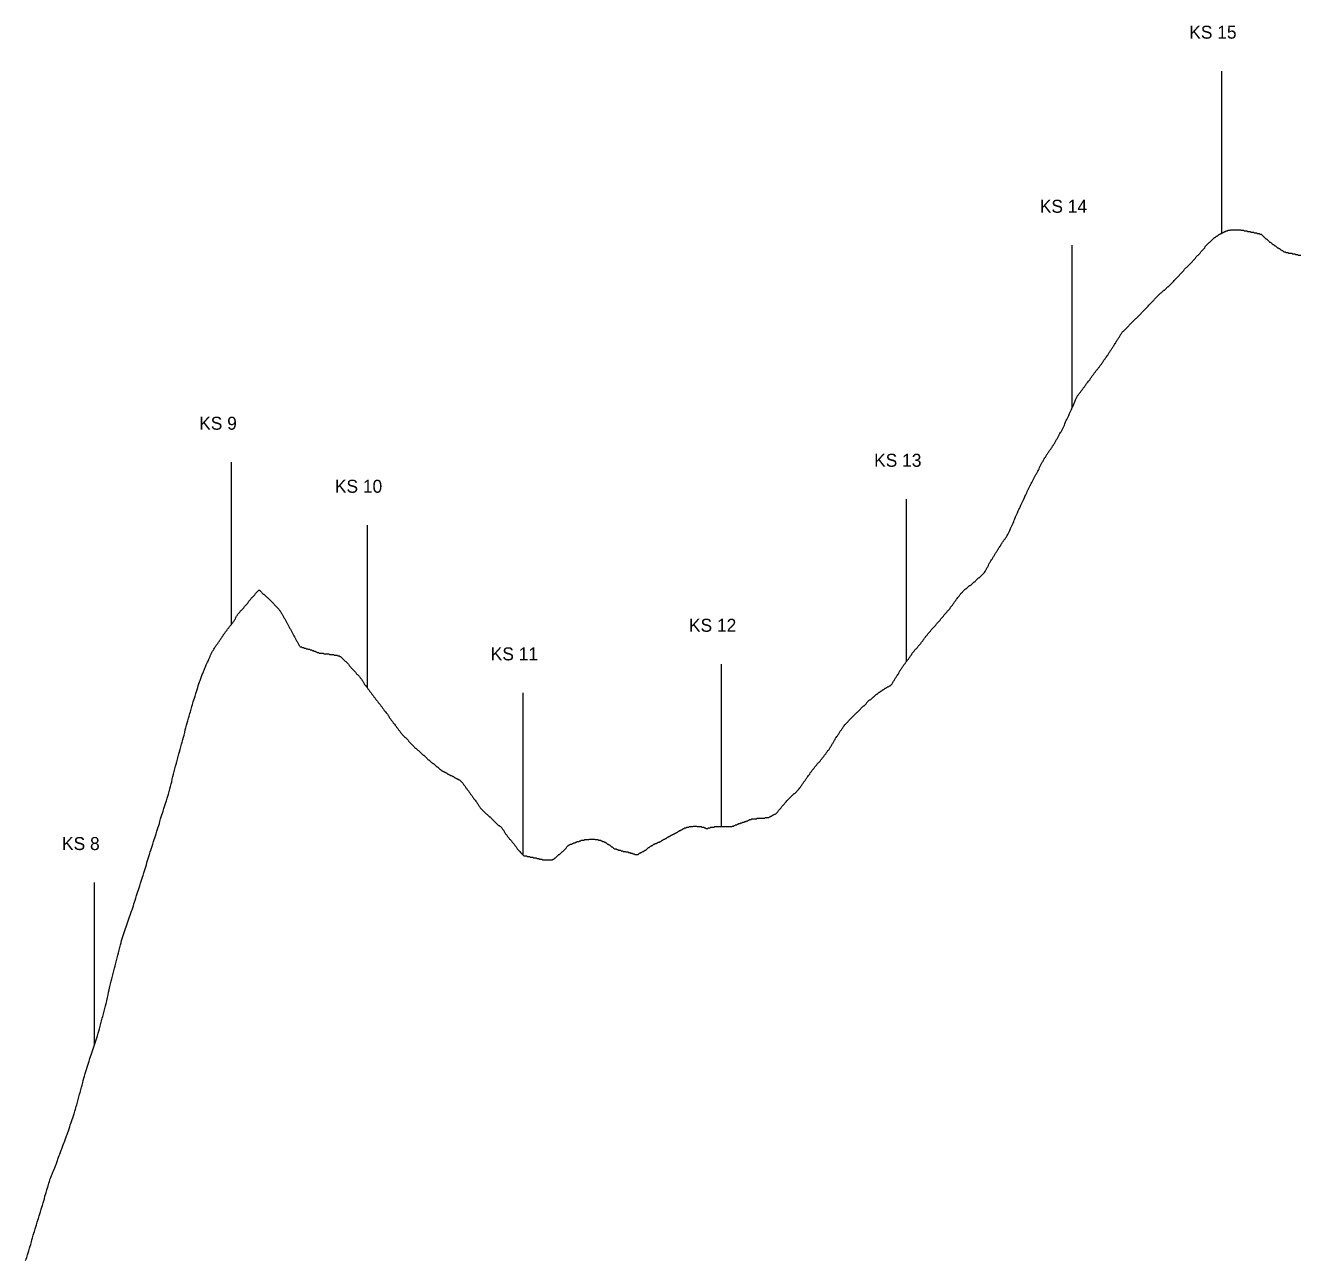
# Model space of a CAD drawing. Header units: metres. Extents: x 1 to 14781, y 7034 to 11914.
# Drawn here: x 5526 to 7488, y 8935 to 10836 of the extents above; entities that cross this region are included whole.
import ezdxf

# ---------------------------------------------------------------- set-up
doc = ezdxf.new("R2010")
doc.units = ezdxf.units.M
for name, color, linetype in [('profile_mark_labels', 3, 'Continuous'), ('profile_marks', 1, 'Continuous'), ('profile_polyline', 7, 'Continuous')]:
    doc.layers.add(name, color=color, linetype=linetype)

msp = doc.modelspace()

# ---------------------------------------------------------------- linework, layer by layer
at = {"layer": 'profile_marks'}
for p, q in [((7367.2, 10516), (7367.2, 10766)), ((7137.2, 10248), (7137.2, 10498)), ((5843.3, 9914), (5843.3, 10164)), ((6882.2, 9857), (6882.2, 10107)), ((6052.2, 9817), (6052.2, 10067)), ((6597.2, 9603), (6597.2, 9853)), ((6292.1, 9559), (6292.1, 9809)), ((5632.2, 9267), (5632.2, 9517))]:
    msp.add_line(p, q, dxfattribs=at)
at = {"layer": 'profile_polyline'}
msp.add_lwpolyline([(5526, 8935), (5527, 8937), (5528, 8940), (5529, 8944), (5530, 8947), (5531, 8950), (5532, 8954), (5533, 8957), (5534, 8960), (5535, 8964), (5536, 8967), (5537, 8970), (5538, 8974), (5539, 8977), (5540, 8980), (5541, 8984), (5542, 8987), (5543, 8990), (5544, 8994), (5545, 8997), (5546, 9000), (5547, 9004), (5548, 9007), (5549, 9010), (5550, 9014), (5551, 9017), (5552, 9020), (5553, 9024), (5554, 9027), (5555, 9030), (5556, 9034), (5557, 9037), (5558, 9040), (5559, 9044), (5560, 9047), (5561, 9050), (5562, 9054), (5563, 9057), (5564, 9061), (5565, 9063), (5566, 9066), (5567, 9068), (5568, 9071), (5569, 9073), (5570, 9076), (5571, 9078), (5572, 9081), (5573, 9083), (5574, 9086), (5575, 9089), (5576, 9091), (5577, 9094), (5578, 9097), (5579, 9099), (5580, 9102), (5581, 9105), (5582, 9107), (5583, 9110), (5584, 9113), (5585, 9116), (5586, 9118), (5587, 9121), (5588, 9124), (5589, 9127), (5590, 9129), (5591, 9132), (5592, 9135), (5593, 9138), (5594, 9141), (5595, 9144), (5596, 9146), (5597, 9149), (5598, 9152), (5599, 9155), (5600, 9158), (5601, 9161), (5602, 9165), (5603, 9168), (5604, 9172), (5605, 9175), (5606, 9179), (5607, 9183), (5608, 9187), (5609, 9191), (5610, 9194), (5611, 9198), (5612, 9202), (5613, 9205), (5614, 9209), (5615, 9212), (5616, 9216), (5617, 9219), (5618, 9223), (5619, 9226), (5620, 9229), (5621, 9233), (5622, 9236), (5623, 9239), (5624, 9242), (5625, 9246), (5626, 9249), (5627, 9252), (5628, 9255), (5629, 9258), (5630, 9261), (5631, 9264), (5632, 9267), (5633, 9270), (5634, 9272), (5635, 9275), (5636, 9278), (5637, 9281), (5638, 9285), (5639, 9288), (5640, 9292), (5641, 9296), (5642, 9300), (5643, 9304), (5644, 9308), (5645, 9311), (5646, 9315), (5647, 9319), (5648, 9323), (5649, 9327), (5650, 9331), (5651, 9335), (5652, 9340), (5653, 9344), (5654, 9348), (5655, 9352), (5656, 9357), (5657, 9361), (5658, 9365), (5659, 9369), (5660, 9373), (5661, 9377), (5662, 9381), (5663, 9385), (5664, 9389), (5665, 9393), (5666, 9397), (5667, 9401), (5668, 9405), (5669, 9409), (5670, 9413), (5671, 9417), (5672, 9421), (5673, 9424), (5674, 9428), (5675, 9431), (5676, 9434), (5677, 9437), (5678, 9440), (5679, 9443), (5680, 9446), (5681, 9449), (5682, 9452), (5683, 9455), (5684, 9458), (5685, 9461), (5686, 9464), (5687, 9467), (5688, 9470), (5689, 9473), (5690, 9475), (5691, 9478), (5692, 9481), (5693, 9484), (5694, 9487), (5695, 9490), (5696, 9493), (5697, 9497), (5698, 9500), (5699, 9503), (5700, 9506), (5701, 9509), (5702, 9512), (5703, 9516), (5704, 9519), (5705, 9522), (5706, 9525), (5707, 9528), (5708, 9532), (5709, 9535), (5710, 9538), (5711, 9541), (5712, 9544), (5713, 9548), (5714, 9551), (5715, 9554), (5716, 9557), (5717, 9560), (5718, 9564), (5719, 9567), (5720, 9570), (5721, 9573), (5722, 9576), (5723, 9580), (5724, 9583), (5725, 9586), (5726, 9589), (5727, 9592), (5728, 9596), (5729, 9599), (5730, 9602), (5731, 9605), (5732, 9608), (5733, 9611), (5734, 9615), (5735, 9618), (5736, 9621), (5737, 9624), (5738, 9627), (5739, 9631), (5740, 9634), (5741, 9637), (5742, 9640), (5743, 9643), (5744, 9647), (5745, 9650), (5746, 9653), (5747, 9657), (5748, 9661), (5749, 9665), (5750, 9669), (5751, 9672), (5752, 9676), (5753, 9680), (5754, 9684), (5755, 9688), (5756, 9692), (5757, 9696), (5758, 9699), (5759, 9703), (5760, 9707), (5761, 9711), (5762, 9715), (5763, 9718), (5764, 9722), (5765, 9726), (5766, 9730), (5767, 9733), (5768, 9737), (5769, 9741), (5770, 9744), (5771, 9748), (5772, 9752), (5773, 9755), (5774, 9759), (5775, 9763), (5776, 9766), (5777, 9770), (5778, 9773), (5779, 9777), (5780, 9780), (5781, 9784), (5782, 9788), (5783, 9791), (5784, 9795), (5785, 9798), (5786, 9801), (5787, 9804), (5788, 9808), (5789, 9811), (5790, 9814), (5791, 9817), (5792, 9820), (5793, 9823), (5794, 9826), (5795, 9828), (5796, 9831), (5797, 9834), (5798, 9837), (5799, 9839), (5800, 9842), (5801, 9844), (5802, 9847), (5803, 9849), (5804, 9852), (5805, 9854), (5806, 9856), (5807, 9858), (5808, 9861), (5809, 9863), (5810, 9865), (5811, 9867), (5812, 9869), (5813, 9871), (5814, 9873), (5815, 9874), (5816, 9876), (5817, 9878), (5818, 9880), (5819, 9881), (5820, 9883), (5821, 9884), (5822, 9885), (5823, 9887), (5824, 9888), (5825, 9890), (5826, 9891), (5827, 9893), (5828, 9894), (5829, 9896), (5830, 9897), (5831, 9899), (5832, 9900), (5833, 9901), (5834, 9903), (5835, 9904), (5836, 9905), (5837, 9907), (5838, 9908), (5839, 9909), (5840, 9911), (5841, 9912), (5842, 9913), (5843, 9914), (5844, 9916), (5845, 9917), (5846, 9919), (5847, 9920), (5848, 9922), (5849, 9923), (5850, 9925), (5851, 9927), (5852, 9928), (5853, 9930), (5854, 9931), (5855, 9932), (5856, 9933), (5857, 9935), (5858, 9936), (5859, 9937), (5860, 9938), (5861, 9939), (5862, 9940), (5863, 9942), (5864, 9943), (5865, 9944), (5866, 9945), (5867, 9946), (5868, 9947), (5869, 9949), (5870, 9950), (5871, 9951), (5872, 9952), (5873, 9953), (5874, 9955), (5875, 9956), (5876, 9957), (5877, 9958), (5878, 9959), (5879, 9960), (5880, 9962), (5881, 9963), (5882, 9964), (5883, 9965), (5884, 9966), (5885, 9967), (5886, 9967), (5887, 9966), (5888, 9965), (5889, 9964), (5890, 9963), (5891, 9962), (5892, 9961), (5893, 9961), (5894, 9960), (5895, 9959), (5896, 9958), (5897, 9957), (5898, 9956), (5899, 9955), (5900, 9954), (5901, 9953), (5902, 9952), (5903, 9951), (5904, 9950), (5905, 9949), (5906, 9948), (5907, 9947), (5908, 9946), (5909, 9945), (5910, 9944), (5911, 9943), (5912, 9942), (5913, 9941), (5914, 9940), (5915, 9939), (5916, 9938), (5917, 9936), (5918, 9935), (5919, 9933), (5920, 9931), (5921, 9930), (5922, 9928), (5923, 9926), (5924, 9924), (5925, 9923), (5926, 9921), (5927, 9919), (5928, 9917), (5929, 9916), (5930, 9914), (5931, 9912), (5932, 9910), (5933, 9908), (5934, 9907), (5935, 9905), (5936, 9903), (5937, 9901), (5938, 9899), (5939, 9897), (5940, 9895), (5941, 9893), (5942, 9891), (5943, 9889), (5944, 9888), (5945, 9886), (5946, 9884), (5947, 9882), (5948, 9881), (5949, 9880), (5950, 9880), (5951, 9880), (5952, 9879), (5953, 9879), (5954, 9879), (5955, 9878), (5956, 9878), (5957, 9878), (5958, 9877), (5959, 9877), (5960, 9877), (5961, 9876), (5962, 9876), (5963, 9876), (5964, 9875), (5965, 9875), (5966, 9875), (5967, 9874), (5968, 9874), (5969, 9874), (5970, 9873), (5971, 9873), (5972, 9873), (5973, 9872), (5974, 9872), (5975, 9871), (5976, 9871), (5977, 9871), (5978, 9870), (5979, 9870), (5980, 9870), (5981, 9870), (5982, 9870), (5983, 9870), (5984, 9870), (5985, 9869), (5986, 9869), (5987, 9869), (5988, 9869), (5989, 9869), (5990, 9869), (5991, 9869), (5992, 9869), (5993, 9869), (5994, 9868), (5995, 9868), (5996, 9868), (5997, 9868), (5998, 9868), (5999, 9868), (6000, 9868), (6001, 9867), (6002, 9867), (6003, 9867), (6004, 9867), (6005, 9867), (6006, 9867), (6007, 9866), (6008, 9866), (6009, 9866), (6010, 9865), (6011, 9865), (6012, 9864), (6013, 9863), (6014, 9862), (6015, 9861), (6016, 9860), (6017, 9859), (6018, 9858), (6019, 9857), (6020, 9856), (6021, 9855), (6022, 9854), (6023, 9853), (6024, 9851), (6025, 9850), (6026, 9849), (6027, 9848), (6028, 9847), (6029, 9846), (6030, 9845), (6031, 9844), (6032, 9843), (6033, 9842), (6034, 9841), (6035, 9839), (6036, 9838), (6037, 9837), (6038, 9836), (6039, 9835), (6040, 9834), (6041, 9832), (6042, 9831), (6043, 9830), (6044, 9828), (6045, 9827), (6046, 9825), (6047, 9824), (6048, 9822), (6049, 9821), (6050, 9820), (6051, 9818), (6052, 9817), (6053, 9815), (6054, 9814), (6055, 9813), (6056, 9811), (6057, 9810), (6058, 9809), (6059, 9807), (6060, 9806), (6061, 9805), (6062, 9803), (6063, 9802), (6064, 9801), (6065, 9799), (6066, 9798), (6067, 9797), (6068, 9796), (6069, 9794), (6070, 9793), (6071, 9792), (6072, 9791), (6073, 9789), (6074, 9788), (6075, 9787), (6076, 9785), (6077, 9784), (6078, 9782), (6079, 9781), (6080, 9780), (6081, 9778), (6082, 9777), (6083, 9776), (6084, 9774), (6085, 9773), (6086, 9771), (6087, 9770), (6088, 9769), (6089, 9767), (6090, 9766), (6091, 9765), (6092, 9763), (6093, 9762), (6094, 9761), (6095, 9759), (6096, 9758), (6097, 9756), (6098, 9755), (6099, 9754), (6100, 9752), (6101, 9751), (6102, 9750), (6103, 9748), (6104, 9747), (6105, 9746), (6106, 9745), (6107, 9744), (6108, 9743), (6109, 9742), (6110, 9741), (6111, 9740), (6112, 9739), (6113, 9738), (6114, 9737), (6115, 9736), (6116, 9734), (6117, 9733), (6118, 9732), (6119, 9731), (6120, 9730), (6121, 9729), (6122, 9728), (6123, 9727), (6124, 9726), (6125, 9725), (6126, 9724), (6127, 9724), (6128, 9723), (6129, 9722), (6130, 9721), (6131, 9720), (6132, 9719), (6133, 9718), (6134, 9717), (6135, 9716), (6136, 9715), (6137, 9714), (6138, 9713), (6139, 9713), (6140, 9712), (6141, 9711), (6142, 9710), (6143, 9709), (6144, 9708), (6145, 9707), (6146, 9706), (6147, 9706), (6148, 9705), (6149, 9704), (6150, 9703), (6151, 9702), (6152, 9701), (6153, 9700), (6154, 9700), (6155, 9699), (6156, 9698), (6157, 9697), (6158, 9696), (6159, 9695), (6160, 9695), (6161, 9694), (6162, 9693), (6163, 9692), (6164, 9691), (6165, 9691), (6166, 9690), (6167, 9689), (6168, 9689), (6169, 9688), (6170, 9688), (6171, 9687), (6172, 9687), (6173, 9686), (6174, 9686), (6175, 9685), (6176, 9684), (6177, 9684), (6178, 9683), (6179, 9683), (6180, 9682), (6181, 9682), (6182, 9681), (6183, 9681), (6184, 9680), (6185, 9680), (6186, 9679), (6187, 9678), (6188, 9678), (6189, 9677), (6190, 9677), (6191, 9676), (6192, 9676), (6193, 9675), (6194, 9675), (6195, 9674), (6196, 9673), (6197, 9672), (6198, 9671), (6199, 9670), (6200, 9668), (6201, 9667), (6202, 9666), (6203, 9664), (6204, 9663), (6205, 9662), (6206, 9660), (6207, 9659), (6208, 9658), (6209, 9656), (6210, 9655), (6211, 9653), (6212, 9652), (6213, 9651), (6214, 9649), (6215, 9648), (6216, 9646), (6217, 9645), (6218, 9644), (6219, 9642), (6220, 9641), (6221, 9639), (6222, 9638), (6223, 9637), (6224, 9635), (6225, 9634), (6226, 9632), (6227, 9631), (6228, 9630), (6229, 9629), (6230, 9628), (6231, 9627), (6232, 9626), (6233, 9625), (6234, 9624), (6235, 9623), (6236, 9622), (6237, 9621), (6238, 9620), (6239, 9619), (6240, 9618), (6241, 9618), (6242, 9617), (6243, 9616), (6244, 9615), (6245, 9614), (6246, 9613), (6247, 9612), (6248, 9611), (6249, 9610), (6250, 9609), (6251, 9608), (6252, 9607), (6253, 9606), (6254, 9605), (6255, 9605), (6256, 9604), (6257, 9603), (6258, 9602), (6259, 9601), (6260, 9599), (6261, 9598), (6262, 9597), (6263, 9595), (6264, 9594), (6265, 9592), (6266, 9591), (6267, 9590), (6268, 9588), (6269, 9587), (6270, 9586), (6271, 9584), (6272, 9583), (6273, 9582), (6274, 9581), (6275, 9579), (6276, 9578), (6277, 9577), (6278, 9576), (6279, 9574), (6280, 9573), (6281, 9572), (6282, 9571), (6283, 9569), (6284, 9568), (6285, 9567), (6286, 9566), (6287, 9565), (6288, 9563), (6289, 9562), (6290, 9561), (6291, 9560), (6292, 9559), (6293, 9558), (6294, 9558), (6295, 9558), (6296, 9558), (6297, 9558), (6298, 9557), (6299, 9557), (6300, 9557), (6301, 9557), (6302, 9557), (6303, 9556), (6304, 9556), (6305, 9556), (6306, 9556), (6307, 9556), (6308, 9555), (6309, 9555), (6310, 9555), (6311, 9555), (6312, 9555), (6313, 9554), (6314, 9554), (6315, 9554), (6316, 9554), (6317, 9553), (6318, 9553), (6319, 9553), (6320, 9553), (6321, 9553), (6322, 9552), (6323, 9552), (6324, 9552), (6325, 9552), (6326, 9552), (6327, 9552), (6328, 9552), (6329, 9552), (6330, 9552), (6331, 9552), (6332, 9552), (6333, 9552), (6334, 9552), (6335, 9552), (6336, 9552), (6337, 9552), (6338, 9553), (6339, 9553), (6340, 9554), (6341, 9555), (6342, 9555), (6343, 9556), (6344, 9557), (6345, 9558), (6346, 9559), (6347, 9560), (6348, 9560), (6349, 9561), (6350, 9562), (6351, 9563), (6352, 9564), (6353, 9565), (6354, 9566), (6355, 9567), (6356, 9568), (6357, 9569), (6358, 9570), (6359, 9572), (6360, 9573), (6361, 9574), (6362, 9574), (6363, 9575), (6364, 9575), (6365, 9576), (6366, 9576), (6367, 9576), (6368, 9577), (6369, 9577), (6370, 9578), (6371, 9578), (6372, 9578), (6373, 9579), (6374, 9579), (6375, 9580), (6376, 9580), (6377, 9580), (6378, 9580), (6379, 9581), (6380, 9581), (6381, 9581), (6382, 9582), (6383, 9582), (6384, 9582), (6385, 9582), (6386, 9582), (6387, 9583), (6388, 9583), (6389, 9583), (6390, 9583), (6391, 9583), (6392, 9583), (6393, 9583), (6394, 9584), (6395, 9584), (6396, 9584), (6397, 9584), (6398, 9584), (6399, 9584), (6400, 9584), (6401, 9584), (6402, 9584), (6403, 9583), (6404, 9583), (6405, 9583), (6406, 9583), (6407, 9583), (6408, 9582), (6409, 9582), (6410, 9582), (6411, 9582), (6412, 9581), (6413, 9581), (6414, 9580), (6415, 9580), (6416, 9580), (6417, 9579), (6418, 9579), (6419, 9578), (6420, 9578), (6421, 9577), (6422, 9576), (6423, 9576), (6424, 9575), (6425, 9575), (6426, 9574), (6427, 9573), (6428, 9572), (6429, 9572), (6430, 9571), (6431, 9570), (6432, 9569), (6433, 9569), (6434, 9569), (6435, 9569), (6436, 9568), (6437, 9568), (6438, 9568), (6439, 9567), (6440, 9567), (6441, 9567), (6442, 9567), (6443, 9566), (6444, 9566), (6445, 9566), (6446, 9565), (6447, 9565), (6448, 9565), (6449, 9565), (6450, 9564), (6451, 9564), (6452, 9564), (6453, 9564), (6454, 9563), (6455, 9563), (6456, 9563), (6457, 9562), (6458, 9562), (6459, 9562), (6460, 9562), (6461, 9561), (6462, 9561), (6463, 9561), (6464, 9560), (6465, 9560), (6466, 9560), (6467, 9560), (6468, 9560), (6469, 9560), (6470, 9561), (6471, 9562), (6472, 9562), (6473, 9563), (6474, 9563), (6475, 9564), (6476, 9565), (6477, 9565), (6478, 9566), (6479, 9566), (6480, 9567), (6481, 9567), (6482, 9568), (6483, 9569), (6484, 9570), (6485, 9571), (6486, 9571), (6487, 9572), (6488, 9573), (6489, 9573), (6490, 9574), (6491, 9574), (6492, 9575), (6493, 9576), (6494, 9576), (6495, 9577), (6496, 9577), (6497, 9577), (6498, 9578), (6499, 9578), (6500, 9579), (6501, 9579), (6502, 9579), (6503, 9580), (6504, 9580), (6505, 9581), (6506, 9582), (6507, 9582), (6508, 9583), (6509, 9584), (6510, 9584), (6511, 9585), (6512, 9585), (6513, 9586), (6514, 9587), (6515, 9587), (6516, 9588), (6517, 9588), (6518, 9589), (6519, 9589), (6520, 9590), (6521, 9590), (6522, 9591), (6523, 9591), (6524, 9592), (6525, 9592), (6526, 9593), (6527, 9593), (6528, 9594), (6529, 9594), (6530, 9595), (6531, 9596), (6532, 9596), (6533, 9597), (6534, 9597), (6535, 9598), (6536, 9598), (6537, 9599), (6538, 9599), (6539, 9600), (6540, 9600), (6541, 9601), (6542, 9601), (6543, 9601), (6544, 9602), (6545, 9602), (6546, 9602), (6547, 9602), (6548, 9603), (6549, 9603), (6550, 9603), (6551, 9603), (6552, 9603), (6553, 9603), (6554, 9604), (6555, 9604), (6556, 9604), (6557, 9604), (6558, 9604), (6559, 9604), (6560, 9603), (6561, 9603), (6562, 9603), (6563, 9603), (6564, 9603), (6565, 9603), (6566, 9603), (6567, 9602), (6568, 9602), (6569, 9602), (6570, 9602), (6571, 9601), (6572, 9601), (6573, 9600), (6574, 9600), (6575, 9600), (6576, 9600), (6577, 9601), (6578, 9601), (6579, 9601), (6580, 9601), (6581, 9602), (6582, 9602), (6583, 9602), (6584, 9602), (6585, 9602), (6586, 9602), (6587, 9603), (6588, 9603), (6589, 9603), (6590, 9603), (6591, 9603), (6592, 9603), (6593, 9603), (6594, 9603), (6595, 9603), (6596, 9603), (6597, 9603), (6598, 9603), (6599, 9603), (6600, 9603), (6601, 9603), (6602, 9603), (6603, 9603), (6604, 9603), (6605, 9603), (6606, 9603), (6607, 9603), (6608, 9603), (6609, 9603), (6610, 9603), (6611, 9603), (6612, 9603), (6613, 9603), (6614, 9604), (6615, 9604), (6616, 9604), (6617, 9605), (6618, 9605), (6619, 9606), (6620, 9606), (6621, 9606), (6622, 9607), (6623, 9607), (6624, 9608), (6625, 9608), (6626, 9608), (6627, 9609), (6628, 9609), (6629, 9609), (6630, 9610), (6631, 9610), (6632, 9610), (6633, 9611), (6634, 9611), (6635, 9611), (6636, 9612), (6637, 9612), (6638, 9612), (6639, 9613), (6640, 9613), (6641, 9614), (6642, 9614), (6643, 9614), (6644, 9615), (6645, 9615), (6646, 9615), (6647, 9615), (6648, 9615), (6649, 9615), (6650, 9615), (6651, 9615), (6652, 9616), (6653, 9616), (6654, 9616), (6655, 9616), (6656, 9616), (6657, 9616), (6658, 9616), (6659, 9616), (6660, 9616), (6661, 9616), (6662, 9616), (6663, 9616), (6664, 9616), (6665, 9617), (6666, 9617), (6667, 9617), (6668, 9617), (6669, 9617), (6670, 9617), (6671, 9618), (6672, 9618), (6673, 9619), (6674, 9619), (6675, 9620), (6676, 9620), (6677, 9621), (6678, 9621), (6679, 9622), (6680, 9622), (6681, 9623), (6682, 9624), (6683, 9625), (6684, 9626), (6685, 9628), (6686, 9629), (6687, 9630), (6688, 9631), (6689, 9632), (6690, 9634), (6691, 9635), (6692, 9636), (6693, 9637), (6694, 9638), (6695, 9639), (6696, 9640), (6697, 9641), (6698, 9643), (6699, 9644), (6700, 9645), (6701, 9646), (6702, 9647), (6703, 9648), (6704, 9649), (6705, 9650), (6706, 9651), (6707, 9652), (6708, 9653), (6709, 9654), (6710, 9654), (6711, 9655), (6712, 9656), (6713, 9657), (6714, 9658), (6715, 9659), (6716, 9660), (6717, 9661), (6718, 9663), (6719, 9664), (6720, 9666), (6721, 9667), (6722, 9669), (6723, 9670), (6724, 9672), (6725, 9673), (6726, 9674), (6727, 9676), (6728, 9677), (6729, 9679), (6730, 9680), (6731, 9682), (6732, 9683), (6733, 9684), (6734, 9686), (6735, 9687), (6736, 9688), (6737, 9690), (6738, 9691), (6739, 9692), (6740, 9693), (6741, 9695), (6742, 9696), (6743, 9697), (6744, 9698), (6745, 9700), (6746, 9701), (6747, 9702), (6748, 9703), (6749, 9704), (6750, 9706), (6751, 9707), (6752, 9708), (6753, 9709), (6754, 9710), (6755, 9711), (6756, 9713), (6757, 9714), (6758, 9715), (6759, 9717), (6760, 9718), (6761, 9720), (6762, 9721), (6763, 9722), (6764, 9724), (6765, 9726), (6766, 9727), (6767, 9729), (6768, 9731), (6769, 9732), (6770, 9734), (6771, 9736), (6772, 9737), (6773, 9739), (6774, 9740), (6775, 9742), (6776, 9743), (6777, 9745), (6778, 9746), (6779, 9748), (6780, 9750), (6781, 9751), (6782, 9752), (6783, 9754), (6784, 9755), (6785, 9757), (6786, 9758), (6787, 9760), (6788, 9761), (6789, 9762), (6790, 9763), (6791, 9764), (6792, 9765), (6793, 9766), (6794, 9767), (6795, 9768), (6796, 9769), (6797, 9770), (6798, 9771), (6799, 9772), (6800, 9773), (6801, 9774), (6802, 9775), (6803, 9776), (6804, 9777), (6805, 9778), (6806, 9779), (6807, 9780), (6808, 9781), (6809, 9782), (6810, 9783), (6811, 9784), (6812, 9785), (6813, 9786), (6814, 9787), (6815, 9788), (6816, 9789), (6817, 9789), (6818, 9790), (6819, 9791), (6820, 9792), (6821, 9794), (6822, 9795), (6823, 9796), (6824, 9797), (6825, 9798), (6826, 9798), (6827, 9799), (6828, 9800), (6829, 9801), (6830, 9802), (6831, 9803), (6832, 9803), (6833, 9804), (6834, 9805), (6835, 9806), (6836, 9807), (6837, 9807), (6838, 9808), (6839, 9809), (6840, 9810), (6841, 9810), (6842, 9811), (6843, 9812), (6844, 9812), (6845, 9813), (6846, 9814), (6847, 9814), (6848, 9815), (6849, 9816), (6850, 9816), (6851, 9817), (6852, 9817), (6853, 9818), (6854, 9818), (6855, 9819), (6856, 9820), (6857, 9820), (6858, 9821), (6859, 9822), (6860, 9823), (6861, 9825), (6862, 9827), (6863, 9828), (6864, 9830), (6865, 9832), (6866, 9833), (6867, 9835), (6868, 9836), (6869, 9838), (6870, 9839), (6871, 9841), (6872, 9843), (6873, 9844), (6874, 9846), (6875, 9847), (6876, 9849), (6877, 9850), (6878, 9852), (6879, 9853), (6880, 9854), (6881, 9856), (6882, 9857), (6883, 9859), (6884, 9860), (6885, 9861), (6886, 9863), (6887, 9864), (6888, 9866), (6889, 9867), (6890, 9868), (6891, 9870), (6892, 9871), (6893, 9872), (6894, 9873), (6895, 9875), (6896, 9876), (6897, 9877), (6898, 9878), (6899, 9879), (6900, 9881), (6901, 9882), (6902, 9883), (6903, 9884), (6904, 9885), (6905, 9887), (6906, 9888), (6907, 9889), (6908, 9891), (6909, 9892), (6910, 9893), (6911, 9894), (6912, 9896), (6913, 9897), (6914, 9898), (6915, 9900), (6916, 9901), (6917, 9902), (6918, 9903), (6919, 9904), (6920, 9906), (6921, 9907), (6922, 9908), (6923, 9909), (6924, 9910), (6925, 9911), (6926, 9912), (6927, 9913), (6928, 9915), (6929, 9916), (6930, 9917), (6931, 9918), (6932, 9919), (6933, 9920), (6934, 9921), (6935, 9923), (6936, 9924), (6937, 9925), (6938, 9926), (6939, 9927), (6940, 9929), (6941, 9930), (6942, 9931), (6943, 9932), (6944, 9933), (6945, 9935), (6946, 9936), (6947, 9937), (6948, 9938), (6949, 9939), (6950, 9941), (6951, 9942), (6952, 9943), (6953, 9944), (6954, 9946), (6955, 9947), (6956, 9949), (6957, 9950), (6958, 9951), (6959, 9953), (6960, 9954), (6961, 9956), (6962, 9957), (6963, 9958), (6964, 9960), (6965, 9961), (6966, 9963), (6967, 9963), (6968, 9964), (6969, 9965), (6970, 9966), (6971, 9967), (6972, 9968), (6973, 9969), (6974, 9969), (6975, 9970), (6976, 9971), (6977, 9972), (6978, 9973), (6979, 9974), (6980, 9974), (6981, 9975), (6982, 9976), (6983, 9977), (6984, 9978), (6985, 9979), (6986, 9980), (6987, 9980), (6988, 9981), (6989, 9982), (6990, 9983), (6991, 9984), (6992, 9985), (6993, 9986), (6994, 9986), (6995, 9987), (6996, 9988), (6997, 9989), (6998, 9990), (6999, 9991), (7000, 9992), (7001, 9993), (7002, 9994), (7003, 9996), (7004, 9998), (7005, 10000), (7006, 10002), (7007, 10003), (7008, 10005), (7009, 10007), (7010, 10009), (7011, 10010), (7012, 10012), (7013, 10014), (7014, 10015), (7015, 10017), (7016, 10019), (7017, 10020), (7018, 10022), (7019, 10024), (7020, 10025), (7021, 10027), (7022, 10028), (7023, 10030), (7024, 10032), (7025, 10033), (7026, 10035), (7027, 10036), (7028, 10038), (7029, 10039), (7030, 10041), (7031, 10042), (7032, 10044), (7033, 10045), (7034, 10046), (7035, 10048), (7036, 10049), (7037, 10051), (7038, 10053), (7039, 10055), (7040, 10057), (7041, 10059), (7042, 10062), (7043, 10064), (7044, 10066), (7045, 10068), (7046, 10070), (7047, 10073), (7048, 10075), (7049, 10077), (7050, 10080), (7051, 10082), (7052, 10084), (7053, 10086), (7054, 10089), (7055, 10091), (7056, 10093), (7057, 10095), (7058, 10098), (7059, 10100), (7060, 10102), (7061, 10104), (7062, 10106), (7063, 10108), (7064, 10111), (7065, 10113), (7066, 10115), (7067, 10117), (7068, 10119), (7069, 10121), (7070, 10123), (7071, 10125), (7072, 10127), (7073, 10129), (7074, 10131), (7075, 10133), (7076, 10135), (7077, 10137), (7078, 10139), (7079, 10141), (7080, 10143), (7081, 10145), (7082, 10146), (7083, 10148), (7084, 10150), (7085, 10152), (7086, 10154), (7087, 10156), (7088, 10158), (7089, 10160), (7090, 10162), (7091, 10164), (7092, 10165), (7093, 10167), (7094, 10169), (7095, 10171), (7096, 10172), (7097, 10174), (7098, 10176), (7099, 10177), (7100, 10179), (7101, 10180), (7102, 10182), (7103, 10183), (7104, 10184), (7105, 10186), (7106, 10187), (7107, 10189), (7108, 10190), (7109, 10192), (7110, 10193), (7111, 10195), (7112, 10197), (7113, 10199), (7114, 10200), (7115, 10202), (7116, 10204), (7117, 10206), (7118, 10208), (7119, 10210), (7120, 10211), (7121, 10213), (7122, 10215), (7123, 10217), (7124, 10219), (7125, 10221), (7126, 10223), (7127, 10226), (7128, 10228), (7129, 10230), (7130, 10232), (7131, 10234), (7132, 10236), (7133, 10239), (7134, 10241), (7135, 10243), (7136, 10245), (7137, 10248), (7138, 10250), (7139, 10252), (7140, 10255), (7141, 10257), (7142, 10260), (7143, 10262), (7144, 10264), (7145, 10266), (7146, 10267), (7147, 10268), (7148, 10270), (7149, 10271), (7150, 10272), (7151, 10274), (7152, 10275), (7153, 10276), (7154, 10278), (7155, 10279), (7156, 10280), (7157, 10282), (7158, 10283), (7159, 10285), (7160, 10286), (7161, 10287), (7162, 10289), (7163, 10290), (7164, 10291), (7165, 10293), (7166, 10294), (7167, 10295), (7168, 10297), (7169, 10298), (7170, 10299), (7171, 10301), (7172, 10302), (7173, 10303), (7174, 10305), (7175, 10306), (7176, 10307), (7177, 10309), (7178, 10310), (7179, 10311), (7180, 10313), (7181, 10314), (7182, 10315), (7183, 10317), (7184, 10318), (7185, 10319), (7186, 10321), (7187, 10322), (7188, 10323), (7189, 10325), (7190, 10326), (7191, 10328), (7192, 10329), (7193, 10331), (7194, 10333), (7195, 10334), (7196, 10336), (7197, 10337), (7198, 10339), (7199, 10340), (7200, 10342), (7201, 10343), (7202, 10345), (7203, 10347), (7204, 10348), (7205, 10350), (7206, 10351), (7207, 10353), (7208, 10354), (7209, 10356), (7210, 10357), (7211, 10359), (7212, 10361), (7213, 10362), (7214, 10364), (7215, 10365), (7216, 10366), (7217, 10367), (7218, 10368), (7219, 10369), (7220, 10370), (7221, 10371), (7222, 10372), (7223, 10373), (7224, 10374), (7225, 10375), (7226, 10376), (7227, 10377), (7228, 10378), (7229, 10379), (7230, 10380), (7231, 10381), (7232, 10382), (7233, 10383), (7234, 10384), (7235, 10385), (7236, 10386), (7237, 10387), (7238, 10388), (7239, 10389), (7240, 10390), (7241, 10391), (7242, 10392), (7243, 10393), (7244, 10394), (7245, 10395), (7246, 10396), (7247, 10397), (7248, 10398), (7249, 10399), (7250, 10400), (7251, 10401), (7252, 10402), (7253, 10403), (7254, 10404), (7255, 10406), (7256, 10407), (7257, 10408), (7258, 10409), (7259, 10410), (7260, 10411), (7261, 10412), (7262, 10413), (7263, 10414), (7264, 10415), (7265, 10416), (7266, 10417), (7267, 10418), (7268, 10419), (7269, 10420), (7270, 10421), (7271, 10422), (7272, 10423), (7273, 10424), (7274, 10425), (7275, 10426), (7276, 10427), (7277, 10428), (7278, 10429), (7279, 10429), (7280, 10430), (7281, 10431), (7282, 10432), (7283, 10433), (7284, 10434), (7285, 10434), (7286, 10435), (7287, 10436), (7288, 10437), (7289, 10438), (7290, 10439), (7291, 10440), (7292, 10441), (7293, 10442), (7294, 10444), (7295, 10445), (7296, 10446), (7297, 10447), (7298, 10448), (7299, 10449), (7300, 10450), (7301, 10451), (7302, 10452), (7303, 10453), (7304, 10454), (7305, 10455), (7306, 10456), (7307, 10457), (7308, 10458), (7309, 10459), (7310, 10461), (7311, 10462), (7312, 10463), (7313, 10464), (7314, 10465), (7315, 10466), (7316, 10467), (7317, 10468), (7318, 10469), (7319, 10470), (7320, 10471), (7321, 10472), (7322, 10473), (7323, 10474), (7324, 10475), (7325, 10476), (7326, 10477), (7327, 10478), (7328, 10480), (7329, 10481), (7330, 10482), (7331, 10483), (7332, 10484), (7333, 10485), (7334, 10486), (7335, 10488), (7336, 10489), (7337, 10490), (7338, 10491), (7339, 10492), (7340, 10493), (7341, 10494), (7342, 10496), (7343, 10497), (7344, 10498), (7345, 10499), (7346, 10500), (7347, 10501), (7348, 10502), (7349, 10503), (7350, 10504), (7351, 10505), (7352, 10506), (7353, 10507), (7354, 10508), (7355, 10509), (7356, 10510), (7357, 10510), (7358, 10511), (7359, 10512), (7360, 10512), (7361, 10513), (7362, 10514), (7363, 10514), (7364, 10515), (7365, 10515), (7366, 10516), (7367, 10516), (7368, 10517), (7369, 10517), (7370, 10518), (7371, 10518), (7372, 10519), (7373, 10519), (7374, 10520), (7375, 10520), (7376, 10520), (7377, 10521), (7378, 10521), (7379, 10521), (7380, 10521), (7381, 10522), (7382, 10522), (7383, 10522), (7384, 10522), (7385, 10522), (7386, 10522), (7387, 10522), (7388, 10522), (7389, 10522), (7390, 10522), (7391, 10522), (7392, 10522), (7393, 10522), (7394, 10522), (7395, 10522), (7396, 10522), (7397, 10521), (7398, 10521), (7399, 10521), (7400, 10521), (7401, 10521), (7402, 10520), (7403, 10520), (7404, 10520), (7405, 10520), (7406, 10520), (7407, 10519), (7408, 10519), (7409, 10519), (7410, 10519), (7411, 10519), (7412, 10518), (7413, 10518), (7414, 10518), (7415, 10518), (7416, 10518), (7417, 10517), (7418, 10517), (7419, 10517), (7420, 10517), (7421, 10517), (7422, 10516), (7423, 10516), (7424, 10516), (7425, 10516), (7426, 10515), (7427, 10515), (7428, 10515), (7429, 10514), (7430, 10513), (7431, 10512), (7432, 10511), (7433, 10510), (7434, 10509), (7435, 10508), (7436, 10508), (7437, 10507), (7438, 10506), (7439, 10505), (7440, 10504), (7441, 10503), (7442, 10503), (7443, 10502), (7444, 10501), (7445, 10500), (7446, 10499), (7447, 10499), (7448, 10498), (7449, 10497), (7450, 10497), (7451, 10496), (7452, 10495), (7453, 10494), (7454, 10494), (7455, 10493), (7456, 10493), (7457, 10492), (7458, 10491), (7459, 10491), (7460, 10490), (7461, 10490), (7462, 10489), (7463, 10488), (7464, 10488), (7465, 10488), (7466, 10487), (7467, 10487), (7468, 10487), (7469, 10487), (7470, 10486), (7471, 10486), (7472, 10486), (7473, 10486), (7474, 10486), (7475, 10486), (7476, 10485), (7477, 10485), (7478, 10485), (7479, 10485), (7480, 10485), (7481, 10484), (7482, 10484), (7483, 10484), (7484, 10484), (7485, 10483), (7486, 10483), (7487, 10483), (7488, 10483), (7489, 10483)], dxfattribs=at)

# ---------------------------------------------------------------- texts
at = {"layer": 'profile_mark_labels'}
for s, p in [('KS 15', (7317.2, 10816)), ('KS 14', (7087.2, 10548)), ('KS 9', (5793.3, 10214)), ('KS 13', (6832.2, 10157)), ('KS 10', (6002.2, 10117)), ('KS 12', (6547.2, 9903)), ('KS 11', (6242.1, 9859)), ('KS 8', (5582.2, 9567))]:
    msp.add_text(s, height=20, dxfattribs=at).set_placement(p)

doc.saveas('drawing.dxf')
